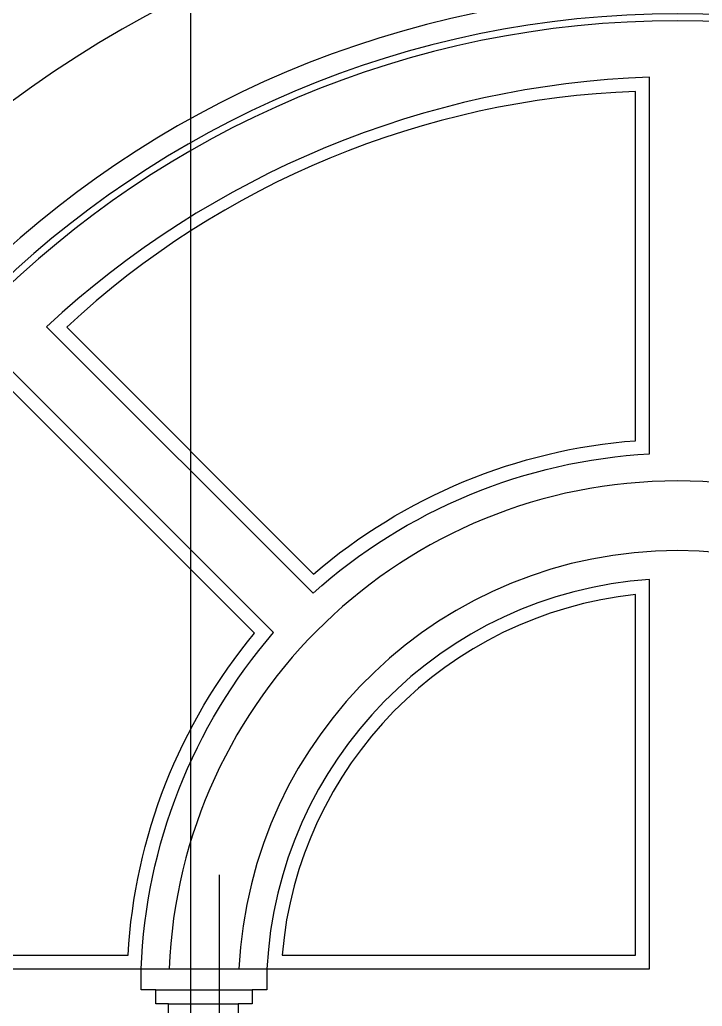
# Model space of a CAD drawing. Header units: metres. Extents: x 278 to 5235, y 197 to 7080.
# Drawn here: x 791 to 1280, y 6017 to 6725 of the extents above; entities that cross this region are included whole.
import ezdxf

# ---------------------------------------------------------------- set-up
doc = ezdxf.new("R2010")
doc.units = ezdxf.units.M
for name, color, linetype in [('3', 3, 'Continuous'), ('4', 4, 'Continuous'), ('7', 7, 'Continuous'), ('BH', 3, 'Continuous'), ('DIM', 3, 'Continuous')]:
    doc.layers.add(name, color=color, linetype=linetype)

msp = doc.modelspace()

# ---------------------------------------------------------------- hatches: boundary and pattern name
at = {"layer": 'BH'}
h = msp.add_hatch(dxfattribs=at)
h.set_pattern_fill('AR-RROOF', scale=600)
h.paths.add_polyline_path([(824.25, 6504.26), (1001.33, 6327.18, -0.16), (1232.17, 6422.8), (1232.17, 6673.23, 0.18)])
h.paths.add_polyline_path([(1523, 6327.18), (1700.08, 6504.26, 0.18), (1292.17, 6673.23), (1292.17, 6422.8, -0.16)])
h.paths.add_polyline_path([(1656.04, 6053.92), (1911.47, 6053.92, 0.18), (1742.51, 6461.84), (1565.43, 6284.75, -0.16)])
h.paths.add_polyline_path([(1657.17, 5413.92), (1912.17, 5413.92), (1912.17, 5993.92), (1657.17, 5993.92)])
h.paths.add_polyline_path([(1912.17, 5353.92), (1657.17, 5353.92), (1657.17, 4773.92), (1912.17, 4773.92)])
h.paths.add_polyline_path([(1547.17, 5353.92), (1292.17, 5353.92), (1292.17, 4773.92), (1547.17, 4773.92)])
h.paths.add_polyline_path([(1547.17, 5993.92), (1292.17, 5993.92), (1292.17, 5413.92), (1547.17, 5413.92)])
h.paths.add_polyline_path([(1232.17, 5993.92), (977.17, 5993.92), (977.17, 5413.92), (1232.17, 5413.92)])
h.paths.add_polyline_path([(1232.17, 6053.92), (1232.17, 6312.37, 0.36), (978.72, 6053.92)])
h.paths.add_polyline_path([(1292.17, 6053.92), (1545.61, 6053.92, 0.36), (1292.17, 6312.37)])
h.paths.add_polyline_path([(977.17, 5353.92), (977.17, 4773.92), (1232.17, 4773.92), (1232.17, 5353.92)])
h.paths.add_polyline_path([(867.17, 5353.92), (612.17, 5353.92), (612.17, 4773.92), (867.17, 4773.92)])
h.paths.add_polyline_path([(867.17, 5993.92), (612.17, 5993.92), (612.17, 5413.92), (867.17, 5413.92)])
h.paths.add_polyline_path([(781.82, 6461.84, 0.18), (612.86, 6053.92), (868.29, 6053.92, -0.16), (958.91, 6284.75)])

# ---------------------------------------------------------------- linework, layer by layer
at = {"layer": '3'}
for p, q in [((888.2, 6028.92), (957.32, 6028.92)), ((897.17, 6018.92), (947.17, 6018.92))]:
    msp.add_line(p, q, dxfattribs=at)
for points in [[(557.17, 4718.92), (1967.17, 4718.92), (1967.17, 6023.92, 1), (557.17, 6023.92)], [(1001.33, 6327.18, -0.16), (1232.17, 6422.8), (1232.17, 6673.23, 0.18), (824.25, 6504.26)], [(868.29, 6053.92, -0.16), (958.91, 6284.75), (781.82, 6461.84, 0.18), (612.86, 6053.92)], [(1232.17, 6053.92), (1232.17, 6312.37, 0.36), (978.72, 6053.92)]]:
    msp.add_lwpolyline(points, format="xyb", close=True, dxfattribs=at)
at = {"layer": '4'}
for points in [[(462.17, 4623.92), (2062.17, 4623.92), (2062.17, 6023.92, 1), (462.17, 6023.92), (462.17, 4623.92)], [(562.17, 4723.92), (1962.17, 4723.92), (1962.17, 6023.92, 1), (562.17, 6023.92)]]:
    msp.add_lwpolyline(points, format="xyb", close=True, dxfattribs=at)
at = {"layer": '7'}
for points in [[(542.17, 6023.92), (542.17, 4703.92), (1982.17, 4703.92), (1982.17, 6023.92, 1)], [(1000.9, 6313.47, -0.17), (1242.17, 6413.41), (1242.17, 6683.62, 0.18), (809.83, 6504.54)], [(877.68, 6043.92, -0.17), (972.62, 6285.19), (781.55, 6476.26, 0.18), (602.47, 6043.92)], [(1242.17, 6323.25, 0.38), (967.83, 6043.92), (1242.17, 6043.92)]]:
    msp.add_lwpolyline(points, format="xyb", close=True, dxfattribs=at)
msp.add_lwpolyline([(897.17, 5968.92), (897.17, 6018.92), (888.2, 6018.92), (888.2, 6028.92), (877.68, 6028.92), (877.68, 6043.92), (967.83, 6043.92), (967.83, 6028.92), (957.32, 6028.92), (957.32, 6018.92), (947.17, 6018.92), (947.17, 5968.92)], dxfattribs=at)
for centre, radius, start, end in [((1262.17, 6029.16), 364.76, 2.32, 177.68), ((1262.17, 6029.2), 314.72, 2.68, 177.32)]:
    msp.add_arc(centre, radius, start, end, dxfattribs=at)
at = {"layer": 'DIM'}
for points in [[(913.27, 4597.09), (913.27, 6989.62), (1097.72, 6989.62)], [(933.75, 5892.24), (933.75, 6111.39)]]:
    msp.add_lwpolyline(points, dxfattribs=at)

doc.saveas('drawing.dxf')
